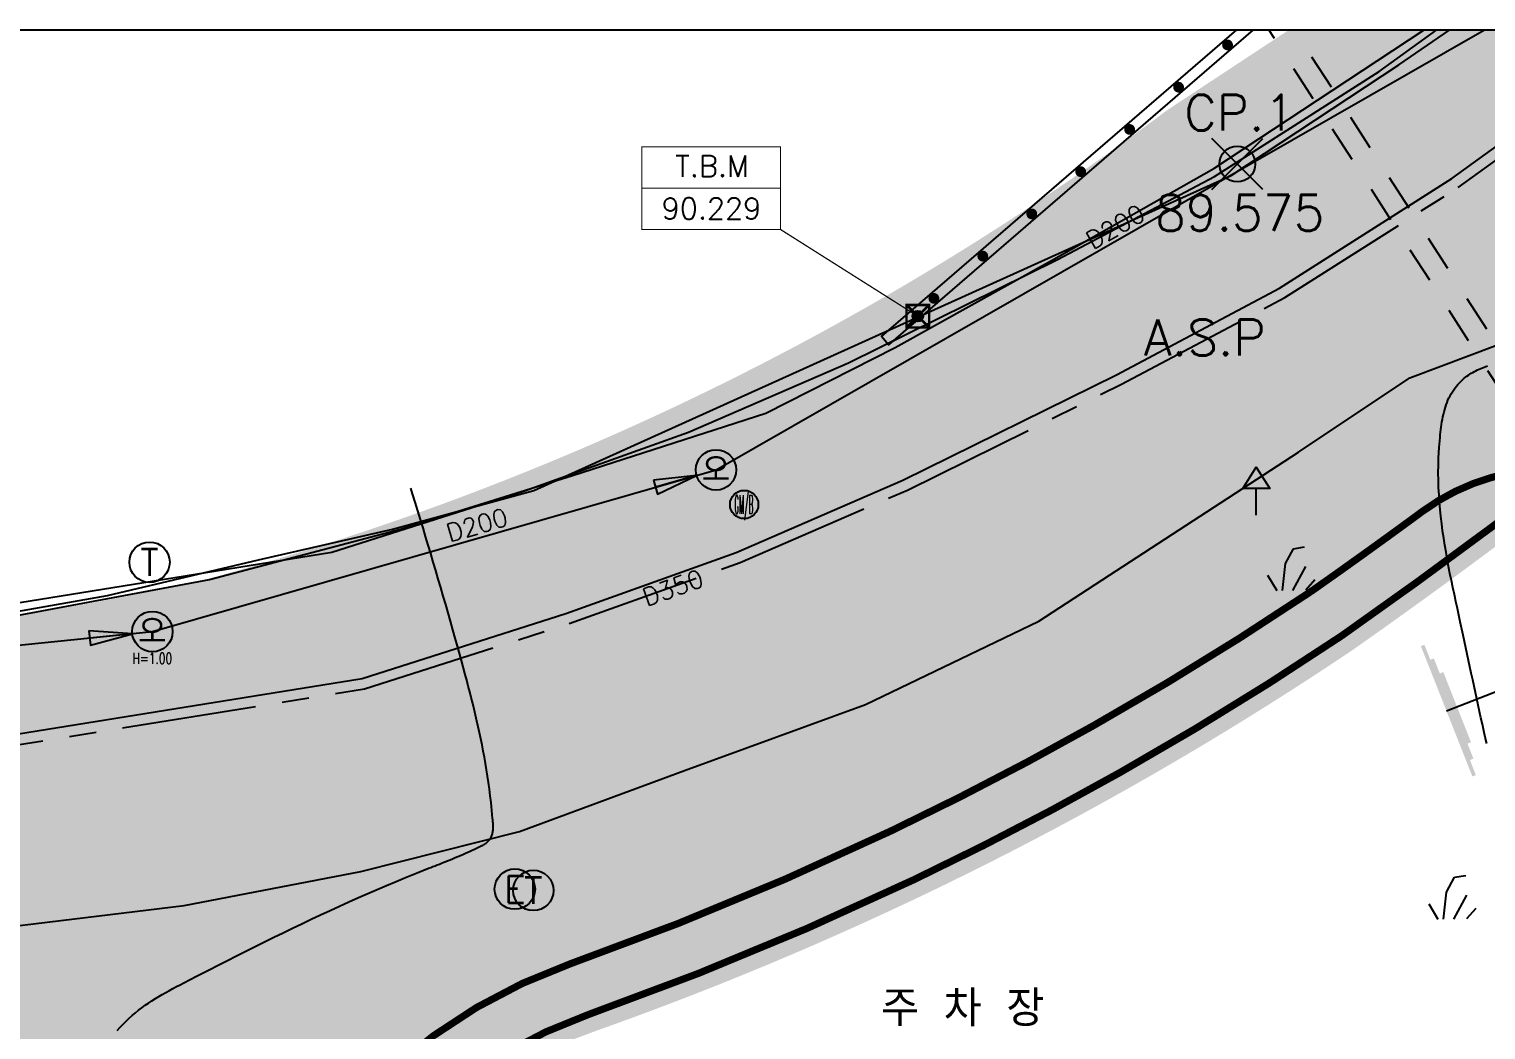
# Model space of a CAD drawing. Header units: inches. Extents: x 12 to 405, y 13 to 268.
# Drawn here: x 105.34 to 145.9, y 240.17 to 268.03 of the extents above; entities that cross this region are included whole.
import ezdxf
from ezdxf.enums import TextEntityAlignment as Align

# ---------------------------------------------------------------- set-up
doc = ezdxf.new("R2010")
doc.units = ezdxf.units.IN
doc.header["$MEASUREMENT"] = 0
for name, pattern in [('CENTER', [2, 1.25, -0.25, 0.25, -0.25]), ('HIDDEN', [2, 1, -1]), ('PHANTOM2', [12.5, 10, -0.5, 0.5, -0.5, 0.5, -0.5])]:
    doc.linetypes.add(name, pattern=pattern)
for name, color, linetype in [('0상수', 5, '상수'), ('0오수', 152, '오수'), ('0통신', 20, 'KT'), ('1-1CON', 35, 'Continuous'), ('1-5CON', 30, 'Continuous'), ('1-CEN', 2, 'CENTER'), ('1-ROAD', 1, 'Continuous'), ('1-SIM', 8, 'Continuous'), ('1-TEXT', 7, 'Continuous'), ('1-도로교통표지', 4, 'Continuous'), ('1-물방향', 4, 'Continuous'), ('1-배수관', 134, 'HIDDEN'), ('1-옹벽', 4, 'Continuous'), ('1-측량기준점', 6, 'Continuous'), ('1-하수관로', 4, 'HIDDEN'), ('ADA030', 1, 'Continuous'), ('NR', 7, 'Continuous'), ('가스밸브', 4, 'Continuous'), ('사업부지', 7, 'Continuous'), ('솔리드', 7, 'PHANTOM2'), ('오수맨홀', 4, 'Continuous'), ('체신주', 4, 'Continuous'), ('한전주', 4, 'Continuous')]:
    doc.layers.add(name, color=color, linetype=linetype)
doc.styles.add('ghs', font='romans.shx', dxfattribs={"bigfont": 'ghs.shx'})
doc.styles.add('LT', font='gulim.ttc')
doc.linetypes.add('KT', pattern='A,0.5,-0.05,["KT",LT,S=0.1,R=0,X=0,Y=-0.05],-0.2', length=0.75)
doc.linetypes.add('상수', pattern='A,0.5,-0.05,["상수",LT,S=0.1,R=0,X=0,Y=-0.05],-0.4', length=0.95)
doc.linetypes.add('오수', pattern='A,0.5,-0.05,["오수",LT,S=0.1,R=0,X=0,Y=-0.05],-0.4', length=0.95)

# ---------------------------------------------------------------- blocks, each defined once
blk = doc.blocks.new('A$C39EA40FB')
at = {"layer": '1-SIM'}
for p, q in [((0.4802046115219128, 0.7772115109255539), (0.6860084937361535, 0.811500490817707)), ((0.3315694252378307, 0.502901213709265), (0.4802046115219128, 0.7772115109255539)), ((-8.812348824e-07, 0.2857392162550241), (0.1715009276522323, -7.409835234e-07)), ((0.2744028687593527, -7.409835234e-07), (0.3315694252378307, 0.502901213709265)), ((0.4687713002203964, -7.409835234e-07), (0.7088751163100824, 0.4457529138890095)), ((0.7088751163100824, 0.0114273771760054), (0.8803769251971971, 0.205731596564874))]:
    blk.add_line(p, q, dxfattribs=at)
blk = doc.blocks.new('B')
at = {"layer": '1-하수관로', "linetype": 'Continuous'}
blk.add_hatch(color=256, dxfattribs=at).paths.add_polyline_path([(165952.8665290234, 361585.0960822526), (165953.6742500401, 361585.0960822526), (165953.2703895318, 361587.4833646846)])
for points in [[(165953.6742500401, 361585.0960822526), (165952.8665290234, 361585.0960822526), (165953.2703895318, 361587.4833646846), (165953.6742500401, 361585.0960822526)], [(165953.2703895318, 361587.4833646846), (165953.2703895318, 361585.0960822526)]]:
    blk.add_lwpolyline(points, dxfattribs=at)

msp = doc.modelspace()

# ---------------------------------------------------------------- hatches: boundary and pattern name
at = {"layer": '1-측량기준점'}
msp.add_hatch(color=256, dxfattribs=at).paths.add_polyline_path([(130.2330642404033, 260.0402487579984, 0.9999999999999999), (129.936079389043, 260.0402487579984, 0.9999999999999999)])
at = {"layer": '사업부지', "linetype": 'Continuous'}
h = msp.add_hatch(dxfattribs=at)
h.set_pattern_fill('AR-HBONE', color=8, scale=0.1, style=0)
h.set_pattern_definition([(45, (-264158.8776523283, -408058.6986066158), (0, 0.565685424949238), [1.200000000000001, -0.4000000000000004]), (135, (-264158.5948096177, -408058.4157639033), (0, 0.565685424949238), [1.2, -0.4])])
edge = h.paths.add_edge_path()
edge.add_arc((45.47571860635639, 388.575754541044), 167.8763729078396, 305.04704411984983, 307.70786931805213, ccw=False)
edge.add_arc((89.56666477406384, 329.0584846661211), 93.85116634003488, 299.4516781452446, 303.87560990241093, ccw=False)
edge.add_arc((89.566664788965, 329.0584846065165), 93.85116628061864, 295.5043352587089, 299.45167815493414, ccw=False)
edge.add_arc((89.566664788965, 329.0584845860274), 93.85116626187155, 289.50436403232584, 295.5043352643316, ccw=False)
edge.add_arc((125.4089279361999, 227.8675508397416), 13.50000000372458, 109.504364028656, 179.5711671861231)
edge.add_line((111.909306038264, 227.9685912477569), (111.9092797079122, 218.3802172737912))
edge.add_line((111.9092797079122, 218.3802172737912), (111.9092797079122, 211.0684776679398))
edge.add_arc((122.4092797079122, 211.0684776707337), 10.5, 180, 229.9246559549909)
edge.add_arc((114.6837468781507, 201.8860954875843), 1.500000001419938, 3.9239267835000646e-07, 49.92465644921782, ccw=False)
edge.add_line((116.1837468781507, 201.8860954968975), (116.1837468781507, 200.8096891996236))
edge.add_arc((122.4092797079122, 211.0684776781843), 12.00000000259576, 180.0000000489142, 238.74858291482678, ccw=False)
edge.add_line((110.4092797079122, 211.0684776679398), (110.4092797079122, 227.9702817705245))
edge.add_line((110.4092797079122, 227.9702817705245), (110.4110088982618, 227.6177016683639))
edge.add_arc((125.4089279361999, 227.8675508434669), 15.00000000262144, 109.5043640337733, 180.9543976849643, ccw=False)
edge.add_arc((89.566664788965, 329.0584846605332), 92.35116633281284, 289.5043640166975, 295.5043352487222)
edge.add_arc((89.566664788965, 329.0584845897527), 92.35116626892258, 295.5043352676297, 299.451678163788)
edge.add_arc((89.566664788965, 329.0584845199035), 92.35116620876262, 299.4516781848099, 303.8661131559016)
edge.add_arc((45.47571860635639, 388.5757547692181), 166.3763730910781, 305.0523343342352, 305.9903592438725)
edge.add_arc((45.47645178819062, 388.5747266859532), 166.375110389872, 305.990363001407, 306.3711597208951)
edge.add_arc((147.6972473748958, 249.7795984000684), 6.00000001322138, 85.62546798903583, 126.37116155438889, ccw=False)
at = {"layer": '솔리드'}
h = msp.add_hatch(color=253, dxfattribs=at)
edge = h.paths.add_edge_path()
edge.add_line((67.43488270426155, 268.0111741536082), (58.95204058671357, 268.0111741508142))
edge.add_line((58.95204058671357, 268.0111741508142), (60.11733466768624, 261.6079829186917))
edge.add_line((60.11733466768624, 261.6079829186917), (60.31267868364216, 261.0003525987984))
edge.add_line((60.31267868364216, 261.0003525987984), (60.32436715448262, 259.2592947548972))
edge.add_line((60.32436715448262, 259.2592947548972), (60.05838117385269, 257.2175271223084))
edge.add_line((60.05838117385269, 257.2175271223084), (59.66423933589817, 255.5406213682861))
edge.add_line((59.66423933589817, 255.5406213682861), (59.28546138489605, 254.8464798965276))
edge.add_line((59.28546138489605, 254.8464798965276), (42.5342160501516, 252.8192334268958))
edge.add_line((42.5342160501516, 252.8192334268958), (29.07645620787503, 251.2388646146999))
edge.add_line((29.07645620787503, 251.2388646146999), (25.24202898526551, 250.1706280848728))
edge.add_line((25.24202898526551, 250.1706280848728), (18.82665595794083, 248.0394096943335))
edge.add_line((18.82665595794083, 248.0394096943335), (18.82665595794083, 239.2982516671316))
edge.add_line((18.82665595794083, 239.2982516671316), (28.06282444680096, 240.3307659682603))
edge.add_line((28.06282444680096, 240.3307659682603), (29.65231983745457, 240.4594856538595))
edge.add_line((29.65231983745457, 240.4594856538595), (35.50911851609112, 240.9337778595061))
edge.add_line((35.50911851609112, 240.9337778595061), (39.73163152122856, 240.9261602462054))
edge.add_line((39.73163152122856, 240.9261602462054), (49.90405029440285, 237.157802620043))
edge.add_line((49.90405029440285, 237.157802620043), (79.93446731949211, 237.1036263323174))
edge.add_arc((79.90740664685131, 222.1036507096858), 15.00000003118771, 78.46304093438943, 89.89663578860677, ccw=False)
edge.add_line((82.90740667665364, 236.8005891973869), (82.90740667665364, 236.2457863642619))
edge.add_arc((84.90740666175247, 236.2457863614679), 2, 180, 226.7599299931512)
edge.add_line((83.53729316974045, 234.7888069451571), (83.99222560608746, 234.4847298647062))
edge.add_line((83.99222560608746, 234.4847298647062), (99.90122579419972, 230.3167298166798))
edge.add_line((99.90122579419972, 230.3167298166798), (112.4301593341863, 227.0990451025561))
edge.add_arc((125.4074066766536, 227.867843831961), 13.00000000283957, 109.50436407979521, 183.3903568226307, ccw=False)
edge.add_arc((89.5651434996164, 329.0587775549636), 94.35116625476604, 289.5043640466723, 303.8787157517178)
edge.add_arc((45.47492820406319, 388.5750187030778), 168.3751109129444, 305.0453031663802, 307.8752507476966)
edge.add_arc((147.6957261004484, 249.7798914062575), 5.999999991632645, 18.07421790772878, 78.9291071887377, ccw=False)
edge.add_arc((183.5644665398632, 261.4857410239772), 31.73053745405447, 198.0742180429171, 211.3369522482945)
edge.add_line((156.4626658299005, 244.9836379616306), (159.4520984181202, 246.8038832043082))
edge.add_arc((183.5644666590725, 261.4857407473744), 28.23053742190248, 182.3087426959179, 211.336951702403, ccw=False)
edge.add_arc((161.3519746550357, 260.5902000582562), 5.999999997156491, 126.1506389510659, 182.3087428414468, ccw=False)
edge.add_arc((202.8428806402718, 203.7989426097618), 76.33308041939395, 122.73177354833709, 126.1512910509303, ccw=False)
edge.add_line((161.5690573790109, 268.0111741536082), (140.4143898674286, 268.0111741554708))
edge.add_line((140.4143898674286, 268.0111741554708), (137.0319750347173, 265.782443833609))
edge.add_arc((89.56514354431988, 329.0587775912852), 79.10116627093758, 284.97397416578605, 306.87544963241874, ccw=False)
edge.add_arc((89.7989703902042, 346.4098606445611), 95.91831179850092, 277.1446857016844, 282.1599337332252, ccw=False)
edge.add_line((101.7288460322654, 251.2363317339466), (100.7990405001676, 251.1264182199509))
edge.add_line((100.7990405001676, 251.1264182199509), (95.24272753680111, 253.0902298521967))
edge.add_line((95.24272753680111, 253.0902298521967), (93.36165176713826, 253.3227012651757))
edge.add_line((93.36165176713826, 253.3227012651757), (75.09993943953873, 253.6143690478773))
edge.add_line((75.09993943953873, 253.6143690478773), (72.20985767627121, 257.5012929542706))
edge.add_line((72.20985767627121, 257.5012929542706), (70.75678855562569, 260.1736602364824))
edge.add_line((70.75678855562569, 260.1736602364824), (68.88922679806115, 264.3650500737847))
edge.add_line((68.88922679806115, 264.3650500737847), (67.90891091907383, 267.2487368733407))
edge.add_line((67.90891091907383, 267.2487368733407), (67.43488270426155, 268.0111741470889))

# ---------------------------------------------------------------- linework, layer by layer
for points in [[(18.82665595794083, 268.0111741536082), (281.1495063939129, 268.0111741536082), (281.1495063939129, 25.2811741717876), (18.82665595794083, 25.2811741717876)], [(18.82665599007146, 268.011174155238), (281.1495064111424, 268.011174155238), (281.1495064111424, 25.28117417248609), (18.82665599007146, 25.28117417248609)]]:
    msp.add_lwpolyline(points, close=True)
at = {"layer": '0상수', "ltscale": 2, "elevation": -23.50400000000002}
msp.add_lwpolyline([(69.96167322117822, 245.5211784549308), (101.9837657423689, 247.9230794877064), (114.6080578925087, 249.9564890552563), (120.2817388983442, 251.767090060587), (125.0247148783876, 253.4640724350018), (129.6658117683603, 255.4711948594329), (135.6151525737716, 258.4119260709983), (140.1529040696098, 260.817372987817), (144.955284869857, 263.8721654190001), (150.6729455353691, 268.0111741589633)], dxfattribs=at)
at = {"layer": '0오수', "elevation": -23.50400000000002}
msp.add_lwpolyline([(82.22612447161214, 248.5526472887275), (108.7729017646982, 251.2588722219941), (108.7729017646982, 251.2588722219941), (124.4649017663671, 255.7618722206232), (145.8613766940309, 268.011174155238)], dxfattribs=at)
at = {"layer": '0통신', "ltscale": 2, "elevation": -23.50400000000002}
msp.add_lwpolyline([(69.69240219015614, 249.1110939288762), (101.5621333034708, 251.5015666958195), (113.76993129272, 253.4678910596547), (119.1277842136099, 255.1777041236189), (123.702472216077, 256.8144749820483), (128.1527318121864, 258.7390665214759), (133.974162271805, 261.6165722476569), (138.3409317644312, 263.9313821809617), (142.9318821193649, 266.8516837934283), (144.5336116166784, 268.0111741515127)], dxfattribs=at)
at = {"layer": '1-1CON', "color": 8, "linetype": 'Continuous', "elevation": 65.49599999999998}
msp.add_lwpolyline([(145.9223721386863, 248.1451428503049), (145.8820650639011, 248.3226281281811), (145.842087468691, 248.5001437261951), (145.802415496297, 248.6776771422726), (145.7630253942682, 248.855215876202), (145.7238933952524, 249.0327474259091), (145.6849956722929, 249.2102592930448), (145.6463084431364, 249.3877389773977), (145.6078079404308, 249.5651739731682), (145.5694703521206, 249.7425517875952), (145.5312719108535, 249.9198599130166), (145.4931888641788, 250.0970858520147), (145.4551972957327, 250.2742171034467), (145.4172735424711, 250.4512411680323), (145.3793937923385, 250.6281455436972), (145.3415342183782, 250.8049177320925), (145.3036710532381, 250.9815452283499), (145.2657805146648, 251.1580155331892), (145.18564740438, 251.5303634580475), (145.105180001445, 251.9018987052393), (145.0629398437216, 252.0973723361519), (145.0210469128563, 252.2927796745923), (144.9797211946918, 252.4882002229122), (144.9391826601698, 252.6837134797377), (144.8996512504293, 252.8793989483518), (144.861346936412, 253.0753361199302), (144.8244896592571, 253.2716045052064), (144.7892994197084, 253.4682835944247), (144.7559961738064, 253.6654528927309), (144.7247998328878, 253.863191898751), (144.6959304424001, 254.0615801129741), (144.6696078838779, 254.2606970349577), (144.6460521878673, 254.4606221642596), (144.6254832955076, 254.6614349995059), (144.6081211479379, 254.8632150411856), (144.5941857160999, 255.0660417925817), (144.5838969560339, 255.2699947458011), (144.5774748684837, 255.4751534069208), (144.5751393945886, 255.6815972745669), (144.5771105052902, 255.8894058482972), (144.5836081268264, 256.0986586258066), (144.5986573161556, 256.3807625787583), (144.6226030649616, 256.6657383933914), (144.6293175281955, 256.737877721737), (144.6367832632734, 256.810004933576), (144.6450915547086, 256.8820221646008), (144.6543336572124, 256.9538315635425), (144.6646008105947, 257.0253352688876), (144.6759843142702, 257.0964354284358), (144.6885754080488, 257.1670341797424), (144.702465376444, 257.2370336696756), (144.7177454890682, 257.3063360404474), (144.734506955929, 257.3748434342695), (144.7528411360456, 257.4424579933536), (144.7728392245247, 257.5090818599117), (144.7945924909784, 257.5746171798808), (144.8181922050192, 257.6389660954726), (144.8437296660616, 257.702030748899), (144.8712961139156, 257.7637132805091), (144.9009828032924, 257.8239158381027), (144.9328810336067, 257.8825405610976), (144.967082014866, 257.9394895935682), (145.0036770613863, 257.9946650767949), (145.0427574278785, 258.0479691585776), (145.1137329848482, 258.1354339763773), (145.1924531968309, 258.2168980062258), (145.2262366326524, 258.2495375003916), (145.261229863949, 258.2811775457365), (145.2973769666626, 258.3118303910148), (145.3346221657469, 258.3415082849813), (145.3729095073415, 258.3702234773216), (145.4121831567957, 258.3979882149276), (145.452387264557, 258.4248147474852), (145.4934659661724, 258.4507153228176), (145.5353633226825, 258.4757021934045), (145.5780235590412, 258.4997876042751), (145.6213907660915, 258.5229838023213), (145.6654090942814, 258.5453030418855), (145.7100226344539, 258.566757570791), (145.7551755370571, 258.5873596331355), (145.8008119525387, 258.6071214841929), (145.8468760164453, 258.6260553661984), (145.8933118643238, 258.6441735344258), (145.9400635572149, 258.6614882329729)], dxfattribs=at)
at = {"layer": '1-5CON', "color": 8, "linetype": 'Continuous', "elevation": 66.49599999999998}
msp.add_lwpolyline([(107.794354504533, 240.1530200530094), (107.8743038835003, 240.2439014369872), (107.9560500593855, 240.3310814088461), (108.0395118357612, 240.4147448919964), (108.1246080162002, 240.4950768172992), (108.2112574191763, 240.5722621081648), (108.299378848262, 240.6464856935916), (108.3888911368324, 240.7179325007153), (108.4797130437566, 240.7867874557403), (108.5717634173109, 240.8532354895276), (108.6649610610677, 240.9174615198997), (108.7592247785999, 240.9796504851681), (108.8544733883812, 241.0399873031554), (108.9506256939842, 241.0986569075164), (109.0476004840805, 241.155844222593), (109.1453166069462, 241.2117341745895), (109.2436928661539, 241.2665116925043), (109.342648035474, 241.3203616988164), (109.4421009333803, 241.3734691281122), (109.5419704081489, 241.4260189028707), (109.6421752335502, 241.4781959492964), (109.9948116751386, 241.6606913235289), (110.3495795341207, 241.8431512991217), (110.6043079854919, 241.9735191611824), (110.8600000204517, 242.1036792274815), (111.1165924431755, 242.2335366484028), (111.3740220429374, 242.362996579918), (111.6322255941107, 242.4919641724107), (111.8911399157716, 242.6203445790586), (112.15070173759, 242.7480429539708), (112.4108479233457, 242.8749644465995), (112.6715152176096, 243.0010142119852), (112.9326404245569, 243.1260974051681), (113.1941603632642, 243.2501191737381), (113.4560117485, 243.3729846755293), (113.7181314440443, 243.4945990581316), (113.9804562093689, 243.6148674793792), (114.242922833748, 243.7336950859305), (114.5054681362583, 243.8509870365513), (114.7680288763715, 243.9666484834877), (115.0305418284609, 244.0805845761922), (115.2929438563062, 244.1927004669112), (115.5551716448738, 244.302901313479), (115.8171620728447, 244.4110922634852), (116.1391909034921, 244.5416392579925), (116.4606688233091, 244.668855383831), (116.5208957554771, 244.6926085910079), (116.5811242373659, 244.7163117992011), (116.6413647593929, 244.7399984773499), (116.7016277821733, 244.7637020962563), (116.76192373652, 244.7874561248598), (116.8222631128504, 244.8112940348935), (116.8826563270761, 244.8352492962283), (116.9431138994171, 244.8593553805974), (117.0036462457849, 244.8836457541463), (117.0642637820913, 244.9081538923335), (117.1249770583584, 244.9329132622358), (117.1857964457943, 244.9579573327926), (117.24673247952, 244.9833195794624), (117.3077955754472, 245.0090334674594), (117.3689961941911, 245.0351324675855), (117.4303447963669, 245.0616500525055), (117.4918518425895, 245.0886196920899), (117.5535277934744, 245.1160748562095), (117.6153830947353, 245.144049011941), (117.6774281920864, 245.172575634743), (117.7396735908462, 245.2016881907609), (117.8150539161636, 245.2375726614398), (117.8907564343883, 245.2744081670669), (117.9037273140623, 245.2807616571215), (117.916671639867, 245.2871630339203), (117.9295713366939, 245.2936222672713), (117.9424084039404, 245.3001493204636), (117.9551648261024, 245.3067541595799), (117.9678225578739, 245.3134467488405), (117.9803635837509, 245.3202370580536), (117.9927698882295, 245.3271350495768), (118.0050234111025, 245.3341506913555), (118.0171061666681, 245.3412939466787), (118.0290001096203, 245.3485747844231), (118.040687224455, 245.3560031706718), (118.0521494658663, 245.3635890677822), (118.06336881835, 245.3713424436999), (118.0743272664024, 245.379273265439), (118.0850067647173, 245.3873914981511), (118.0953893126919, 245.3957071060565), (118.10545686502, 245.404230055238), (118.1151914061977, 245.4129703117785), (118.1245749058201, 245.4219378445548), (118.1335893632843, 245.4311426159245), (118.1590318890287, 245.4590170568106), (118.1809511544182, 245.4891281051812), (118.193964085169, 245.5099600011733), (118.2055685581638, 245.5316774294031), (118.2158298702909, 245.5542346749705), (118.2248132141306, 245.5775860341516), (118.2325839461757, 245.6016857892525), (118.2392072143032, 245.6264882346866), (118.2447483750059, 245.6519476583478), (118.2492726357652, 245.678018349993), (118.2528452636673, 245.7046546012414), (118.2555315556003, 245.7318106990558), (118.257396733947, 245.759440933193), (118.2585060955955, 245.7874995943409), (118.2589248629286, 245.8159409731877), (118.2587183179332, 245.844719356696), (118.2579517276956, 245.8737890392792), (118.2566903444006, 245.9031043041748), (118.2549994053318, 245.932619445796), (118.2529442222788, 245.9622887511057), (118.2505900176241, 245.9920665145171), (118.2480020584537, 246.0219070192677), (118.2452456267549, 246.0517645579082), (118.2236827822401, 246.2766840018583), (118.199961385317, 246.4973740715784), (118.1778114648534, 246.6857746428129), (118.1541366936638, 246.8713141063479), (118.1289866479112, 247.0541528834281), (118.102410888858, 247.2344513999549), (118.0744590224697, 247.4123700827611), (118.0451805802061, 247.5880693530914), (118.0146251531316, 247.76170963871), (117.9828423323108, 247.933451364587), (117.9498816939069, 248.103454951967), (117.9157927991821, 248.2718808314082), (117.8806252242996, 248.4388894222927), (117.8444285603239, 248.6046411523846), (117.8072523685171, 248.7692964457226), (117.7691462250425, 248.9330157291395), (117.7301597358658, 249.0959594248113), (117.6903424175455, 249.2582879605022), (117.6497439058496, 249.4201617583883), (117.608413732238, 249.5817412425083), (117.5664014728738, 249.743186842489), (117.523756748624, 249.9046589767811), (117.4805291058494, 250.066318076874), (117.3751049401237, 250.4566062789661), (117.2668731423094, 250.8498416811478), (117.202654144354, 251.0807984050614), (117.137568435259, 251.3126492014405), (117.0716629238798, 251.5453369708982), (117.0049845339729, 251.7788046075282), (116.9375801147892, 252.0129950091493), (116.8694966347887, 252.2478510763747), (116.8007809730245, 252.4833157005039), (116.7314800681545, 252.7193317812187), (116.6616408439352, 252.9558422191319), (116.5913101049139, 253.192789907406), (116.5205348791553, 253.4301177429286), (116.4493620159103, 253.667768627244), (116.3778384538366, 253.9056854535145), (116.3060110868885, 254.1438111195591), (116.2339268090202, 254.3820885241282), (116.1616325588896, 254.6204605631781), (116.0891752155496, 254.8588701345277), (116.016601702757, 255.0972601350647), (115.9705769332124, 255.2482498845336)], dxfattribs=at)
at = {"layer": '1-CEN', "ltscale": 3, "elevation": -23.50400000000002}
msp.add_lwpolyline([(82.34090176839368, 246.1488722216588), (102.0189018012954, 247.6248722205189), (114.6779017658903, 249.6638722203922), (120.3779017688705, 251.4828722205264), (125.1349017681553, 253.1848722210405), (129.7919017883016, 255.1988722205413), (135.751901766844, 258.1448722210032), (140.303901782818, 260.5578722216439), (145.1239017905666, 263.6238722194237), (151.1845566840841, 268.0111741589633)], dxfattribs=at)
at = {"layer": '1-ROAD', "elevation": -23.50400000000002}
for points in [[(81.91690178830163, 253.771872221331), (92.33990176636712, 253.6728722227988), (94.76290177423493, 253.1418722205115), (100.8199018003418, 250.9268722206605), (105.0009017648174, 251.7028722230596), (110.3639018001033, 252.7128722209734), (115.706901779957, 254.1178722221655), (120.4729017825796, 255.6078722205264), (125.848901769705, 257.3438722228882), (129.4539017887785, 259.1678722229105), (133.8049017848446, 261.5898722194386), (138.3289017887785, 264.1528722204519), (142.8719017865135, 267.1538722224784), (144.1786503108217, 268.0111741515127)], [(82.37790176887052, 241.7018722219643), (102.3989017816259, 242.7548722213385), (109.6549017639829, 243.634872222158), (114.5709018023683, 244.5838722221804), (118.9969017865135, 245.6948722217483), (123.5869017751886, 247.3938722217706), (128.6239017905666, 249.2318722203624), (133.454901790805, 251.5478722227988), (140.6809017868711, 256.2558722205711), (143.7839018018915, 258.3208722219122), (146.2219017656519, 259.2438722213981), (147.9439017685129, 259.1898722227913), (149.510901785083, 258.1328722218302), (150.3032326312734, 256.4950014705089), (152.087901762314, 251.2538722211746), (153.4239018024875, 247.3418722206977), (156.8429018022491, 248.8918722205115), (155.1639017673208, 253.4248722221953), (154.1059017689897, 259.7978722209361), (154.1059017689897, 259.7978722209361), (154.1449017884208, 261.8858722213906), (154.462901762314, 263.6298722213385), (156.2429017635061, 266.4618722217408), (158.256385973282, 268.011174155238)]]:
    msp.add_lwpolyline(points, dxfattribs=at)
at = {"layer": '1-도로교통표지', "linetype": 'Continuous', "elevation": -23.50400000000002}
msp.add_lwpolyline([(139.504901802726, 254.4998722214502), (139.504901802726, 255.2393491368991), (139.129901802726, 255.2393491368991), (139.504901802726, 255.8393491365266), (139.504901802726, 255.8393491365266), (139.879901802726, 255.2393491368991), (139.504901802726, 255.2393491368991)], dxfattribs=at)
at = {"layer": '1-배수관', "elevation": -23.50400000000002}
for points in [[(146.4975184114649, 257.6766913550225), (139.8566079052164, 268.0111741589633)], [(147.0022851439192, 258.0010530891147), (140.5698086233808, 268.0111741571006)]]:
    msp.add_lwpolyline(points, dxfattribs=at)
at = {"layer": '1-옹벽', "linetype": 'Continuous', "elevation": -23.50400000000002}
msp.add_lwpolyline([(139.4197839708997, 268.0111741598946), (129.2649017633869, 259.2478722220537), (129.068903258629, 259.4749946024519), (138.9605968507005, 268.0111741589633)], dxfattribs=at)
at = {"layer": '1-옹벽', "linetype": 'Continuous', "const_width": 0.15, "elevation": -23.50400000000002}
for points in [[(138.6310425015165, 267.5933717273426, 1), (138.7810424925758, 267.5933717273426, 1)], [(137.2683081986381, 266.4173805414018, 1), (137.4183082194997, 266.4173805414018, 1)], [(135.9055739106609, 265.2413893535984, 1), (136.0555739315225, 265.2413893535984, 1)], [(134.542839652486, 264.0653981648636, 1), (134.6928396286442, 264.0653981648636, 1)], [(133.1801053496076, 262.8894069779915, 1), (133.3301053704693, 262.8894069779915, 1)], [(131.8173710765316, 261.7134157892567, 1), (131.967371082492, 261.7134157892567, 1)], [(130.4546368034555, 260.5374245995906, 1), (130.6046367796137, 260.5374245995906, 1)]]:
    msp.add_lwpolyline(points, format="xyb", close=True, dxfattribs=at)
at = {"layer": '1-측량기준점'}
for p, q in [((138.2707949938251, 263.5707654411224, -109.4066817376595), (139.6850085617973, 264.9849790025753, -109.4066817376595)), ((139.6850085617973, 263.5707654411224, -109.4066817376595), (138.2707949938251, 264.9849790025753, -109.4066817376595))]:
    msp.add_line(p, q, dxfattribs=at)
at = {"layer": '1-측량기준점', "elevation": -23.50400000000002}
for points, const_width in [([(122.3965503038837, 264.7605504438532), (126.2579369308426, 264.7605504438532), (126.2579369308426, 262.4568006869656), (122.3965503038837, 262.4568006869656)], 0.0294), ([(129.7695718320085, 260.3552487565455), (129.7695718320085, 259.7252487566573), (130.3995718272402, 259.7252487566573), (130.3995718272402, 260.3552487565455)], 0.07)]:
    msp.add_lwpolyline(points, close=True, dxfattribs=dict(at, const_width=const_width))
for points, const_width in [([(126.2579369308426, 263.6086755644781), (122.3965503038837, 263.6086755644781)], 0.0294), ([(130.0799017759039, 260.0408722216514), (126.2579369308426, 262.4568006869656)], 0.035), ([(129.9795718403532, 260.1452487556514), (129.7695718320085, 260.3552487565455)], 0.07), ([(130.3995718272402, 260.3552487565455), (130.1895718188955, 260.1452487556514)], 0.07), ([(129.9795718403532, 259.9352487556887), (129.7695718320085, 259.7252487566573)], 0.07), ([(130.3995718272402, 259.7252487566573), (130.1895718188955, 259.9352487556887)], 0.07)]:
    msp.add_lwpolyline(points, dxfattribs=dict(at, const_width=const_width))
at = {"layer": '1-측량기준점'}
for centre, radius in [((138.9779017629101, 264.2778722204519, -109.4066817376595), 0.5), ((130.0845718296243, 260.0402487579984, -109.4066817376595), 0.1484924240492087)]:
    msp.add_circle(centre, radius, dxfattribs=at)
at = {"layer": 'ADA030', "color": 8, "elevation": -23.50400000000002, "flags": 128}
msp.add_lwpolyline([(58.22226420659558, 268.0111741571006), (60.55054535586373, 264.5519843528298), (64.43604535479085, 258.6298843508837), (68.19844535607831, 253.8097843516869), (69.1402453543617, 251.6714843509969), (69.89934534449117, 250.9603843529028), (70.63744535166757, 250.6468843518076), (72.45684534925954, 250.4550843516615), (76.98204534370439, 250.3229843516153), (81.37684535104768, 249.9751843529073), (92.89924535769956, 250.2235843518999), (98.45774534959332, 250.7312843518582), (100.6716453494503, 251.0533843513829), (107.5206453712656, 252.2650843512517), (111.725345349498, 253.2611843504262), (115.4559453489258, 254.1143843529997), (119.392145356722, 255.1846843518567), (138.8106453480198, 263.9601843513799), (143.477445370145, 267.036684351812), (144.8930388750507, 268.011174155238)], dxfattribs=at)
at = {"layer": 'NR', "linetype": 'Continuous'}
msp.add_line((147.7819955857469, 250.2152905117971, -109.4066817376595), (144.8063473017885, 249.0397768875835, -109.4066817376595), dxfattribs=at)
for points in [[(145.5228048326446, 247.2261648567644, -109.4066817376595), (144.08988974113, 250.8533889174712, -109.4066817376595), (145.6204608591272, 247.2647433400405, -109.4066817376595), (144.1875458123161, 250.8919674007473, -109.4066817376595)], [(145.4551245035602, 247.6832691913721, -109.4066817376595), (144.3528821380808, 250.473441547553, -109.4066817376595), (145.5527805300428, 247.7218476765108, -109.4066817376595), (144.4505381645633, 250.5120200289664, -109.4066817376595)], [(145.387444189377, 248.1403735287738, -109.4066817376595), (144.6158745499326, 250.0934941767034, -109.4066817376595), (145.4851002009584, 248.1789520111186, -109.4066817376595), (144.7135305615141, 250.1320726599795, -109.4066817376595)]]:
    msp.add_solid(points, dxfattribs=at)
at = {"layer": '가스밸브', "linetype": 'Continuous'}
msp.add_circle((125.24790178854, 254.7978722218675, -109.4066817376595), 0.3937499999999999, dxfattribs=at)
at = {"layer": '사업부지', "color": 8, "linetype": 'Continuous', "elevation": -109.4066817376595, "flags": 128}
msp.add_lwpolyline([(148.1549023577011, 255.7621189412446, 0.2, 0.2, -0.0116105618111562), (141.8785289862192, 251.1385880672158, 0.2, 0.2, -0.0193054416059061), (135.7122836002147, 247.3356403308705, 0.2, 0.2, -0.0172252358835446), (129.9770426490343, 244.3528603930743, 0.2, 0.2, -0.0261857959588337), (120.9015660771167, 240.592867701386, 0.2, 0.2, 0.3156192795315476), (111.909306038264, 227.9685912477569, 0.2, 0.2, 0), (111.9092797079122, 218.3802172737912, 0.2, 0.2, 0), (111.9092797079122, 211.0684776679398, 0.2, 0.2, 0.2213497797253906), (115.6494384744203, 203.033893268627, 0.2, 0.2, -0.2213497797149131), (116.1837468781507, 201.8860954968975, 0.2, 0.2, 0), (116.1837468781507, 200.8096891996236, 0.2, 0.2, -0.2621053124808501), (110.4092797079122, 211.0684776679398, 0.2, 0.2, 0), (110.4092797079122, 227.9702817705245, 0.2, 0.2, 0), (110.4110088982618, 227.6177016683639, 0.2, 0.2, -0.3222687361992715), (120.400748077873, 242.0067917947442, 0.2, 0.2, 0.026185795958866), (129.3311735876835, 245.7066894537554, 0.2, 0.2, 0.0172252358835427), (134.974749583844, 248.64179635707, 0.2, 0.2, 0.0192639886473972), (141.0297318586147, 252.3754314520181, 0.2, 0.2, 0.0040929286394107), (143.2466472276485, 253.9579883469985, 0, 0, 0), (143.2466472276485, 253.9579883469985, 0.2, 0.2, 0.0016615406630207), (144.1391652562654, 254.6107526794792, 0.2, 0.2, -0.1796837819470698)], format="xyseb", close=True, dxfattribs=at)
at = {"layer": '사업부지', "color": 8, "linetype": 'Continuous', "ltscale": 10, "const_width": 0.2, "elevation": -109.4066817376595, "flags": 128}
for points in [[(148.1549023577011, 255.7621189412446, -0.0116105618111562), (141.8785289862192, 251.1385880672158, -0.0193054416059061), (135.7122836002147, 247.3356403308705, -0.0172252358835446), (129.9770426490343, 244.3528603930743, -0.0261857959588337), (120.9015660771167, 240.592867701386, 0.3156192795315476), (111.909306038264, 227.9685912477569), (111.9092797079122, 218.3802172737912), (111.9092797079122, 211.0684776679398, 0.2213497797253906), (115.6494384744203, 203.033893268627, -0.2213497797149131), (116.1837468781507, 201.8860954968975), (116.1837468781507, 200.8096891996236)], [(143.2466472276485, 253.9579883469985, 0.0016615406630207), (144.1391652562654, 254.6107526794792, -0.1796837819470698), (148.1549023577011, 255.7621189412446, -0.1796837819470698)], [(143.2466472276485, 253.9579883469985, -0.0040929286394107), (141.0297318586147, 252.3754314520181, -0.0192639886473972), (134.974749583844, 248.64179635707, -0.0172252358835427), (129.3311735876835, 245.7066894537554, -0.026185795958866), (120.400748077873, 242.0067917947442, 0.3222687361992715), (110.4110088982618, 227.6177016683639), (110.4092797079122, 227.9702817705245), (110.4092797079122, 211.0684776679398, 0.26210531248085), (116.1837468781507, 200.8096891996236, 0.26210531248085)]]:
    msp.add_lwpolyline(points, format="xyb", dxfattribs=at)
at = {"layer": '오수맨홀', "linetype": 'Continuous'}
for centre in [(124.4649017663671, 255.7618722206232, -109.4066817376595), (108.7729017646982, 251.2588722219941, -109.4066817376595)]:
    msp.add_circle(centre, 0.5625, dxfattribs=at)
at = {"layer": '체신주', "linetype": 'Continuous'}
for centre in [(108.6919017644598, 253.1908722220239, -109.4066817376595), (119.3779017688705, 244.0528722217557, -109.4066817376595)]:
    msp.add_circle(centre, 0.5625, dxfattribs=at)
at = {"layer": '한전주', "linetype": 'Continuous'}
msp.add_circle((118.8629017682745, 244.0888722220686, -109.4066817376595), 0.5625, dxfattribs=at)

# ---------------------------------------------------------------- block references
at = {"layer": '1-SIM', "xscale": 1.5, "yscale": 1.5, "zscale": 1.5}
for p in [(139.8207324506714, 252.4011912986887, -109.4066817376595), (144.3076064350082, 243.2533879800019, -109.4066817376595)]:
    msp.add_blockref('A$C39EA40FB', p, dxfattribs=at)
at = {"layer": '1-물방향', "yscale": 0.5, "zscale": 0.5}
for p, xscale, rotation in [((-150768.8319568275, -129370.2978508614, -109.4066817376595), -0.5000000008969453, 286.0114419916414), ((-171338.201551461, -100633.018133795, -109.4066817376595), -0.4999999993516635, 275.820723999166)]:
    msp.add_blockref('B', p, dxfattribs=dict(at, xscale=xscale, rotation=rotation))

# ---------------------------------------------------------------- texts
at = {"layer": '0상수', "ltscale": 2, "style": 'ghs'}
msp.add_text('D350', height=0.5, rotation=19.68662974079561, dxfattribs=at).set_placement((123.3504827531053, 252.245121530096, -109.4066817376595), align=Align.CENTER)
at = {"layer": '0오수', "style": 'ghs'}
for rotation, p in [(29.79077632121447, (135.7085746141149, 262.3172332186502, -109.4066817376595)), (16.01144363384279, (117.8815442981197, 253.9893255641935, -109.4066817376595))]:
    msp.add_text('D200', height=0.5, rotation=rotation, dxfattribs=at).set_placement(p, align=Align.CENTER)
at = {"layer": '1-TEXT', "linetype": 'Continuous', "style": 'ghs'}
for s, p in [('A.S.P', (138.0764535428955, 258.9498246208084, -109.4066817376595)), ('주 차 장', (131.3332046480848, 240.2698482701805, -109.4066817376595))]:
    msp.add_text(s, height=0.9999999999999998, dxfattribs=at).set_placement(p, align=Align.CENTER)
at = {"layer": '1-측량기준점', "extrusion": (2.7929265565e-06, -1.90342140571e-05, 0.9999999998149491), "style": 'ghs'}
for s, p in [('CP.1', (139.0455401015938, 265.2072713727227, -109.411341428743)), ('89.575', (139.0455401015938, 262.4192193833858, -109.4112883603647))]:
    msp.add_text(s, height=0.9999977338354288, dxfattribs=at).set_placement(p, align=Align.CENTER)
at = {"layer": '1-측량기준점', "style": 'ghs'}
for s, p in [('T.B.M', (124.3543580384924, 263.9259614104656, -109.4066817376595)), ('90.229', (124.3363308222963, 262.7456348238763, -109.4066817376595))]:
    msp.add_text(s, height=0.5879986674952323, dxfattribs=at).set_placement(p, align=Align.CENTER)
at = {"layer": '가스밸브', "linetype": 'Continuous', "style": 'ghs', "width": 0.2443968899109784}
msp.add_text('GM/B', height=0.525, dxfattribs=at).set_placement((124.9763616086914, 254.5335525337857, -109.4066817376595), (125.4957049997522, 254.5335525337857, -109.4066817376595), align=Align.FIT)
at = {"layer": '오수맨홀', "linetype": 'Continuous', "style": 'ghs'}
for p in [(124.4625027241184, 255.3842726674181, -109.4066817376595), (108.7705027224495, 250.8812726669264, -109.4066817376595)]:
    msp.add_text('오', height=0.7499999999999999, dxfattribs=at).set_placement(p, align=Align.CENTER)
at = {"layer": '오수맨홀', "linetype": 'Continuous', "style": 'ghs', "width": 0.6731931774512582}
msp.add_text('H=1.00', height=0.3, dxfattribs=at).set_placement((108.2194919647648, 250.3640793672082, -109.4066817376595), (109.3254521848633, 250.3640793672082, -109.4066817376595), align=Align.FIT)
at = {"layer": '체신주', "linetype": 'Continuous', "style": 'ghs'}
for p in [(108.689502722211, 252.8132726669562, -109.4066817376595), (119.3755027117206, 243.675272666688, -109.4066817376595)]:
    msp.add_text('T', height=0.7499999999999999, dxfattribs=at).set_placement(p, align=Align.CENTER)
at = {"layer": '한전주', "linetype": 'Continuous', "style": 'ghs'}
msp.add_text('E', height=0.7499999999999999, dxfattribs=at).set_placement((118.8605027111246, 243.7112726670009, -109.4066817376595), align=Align.CENTER)

doc.saveas('drawing.dxf')
